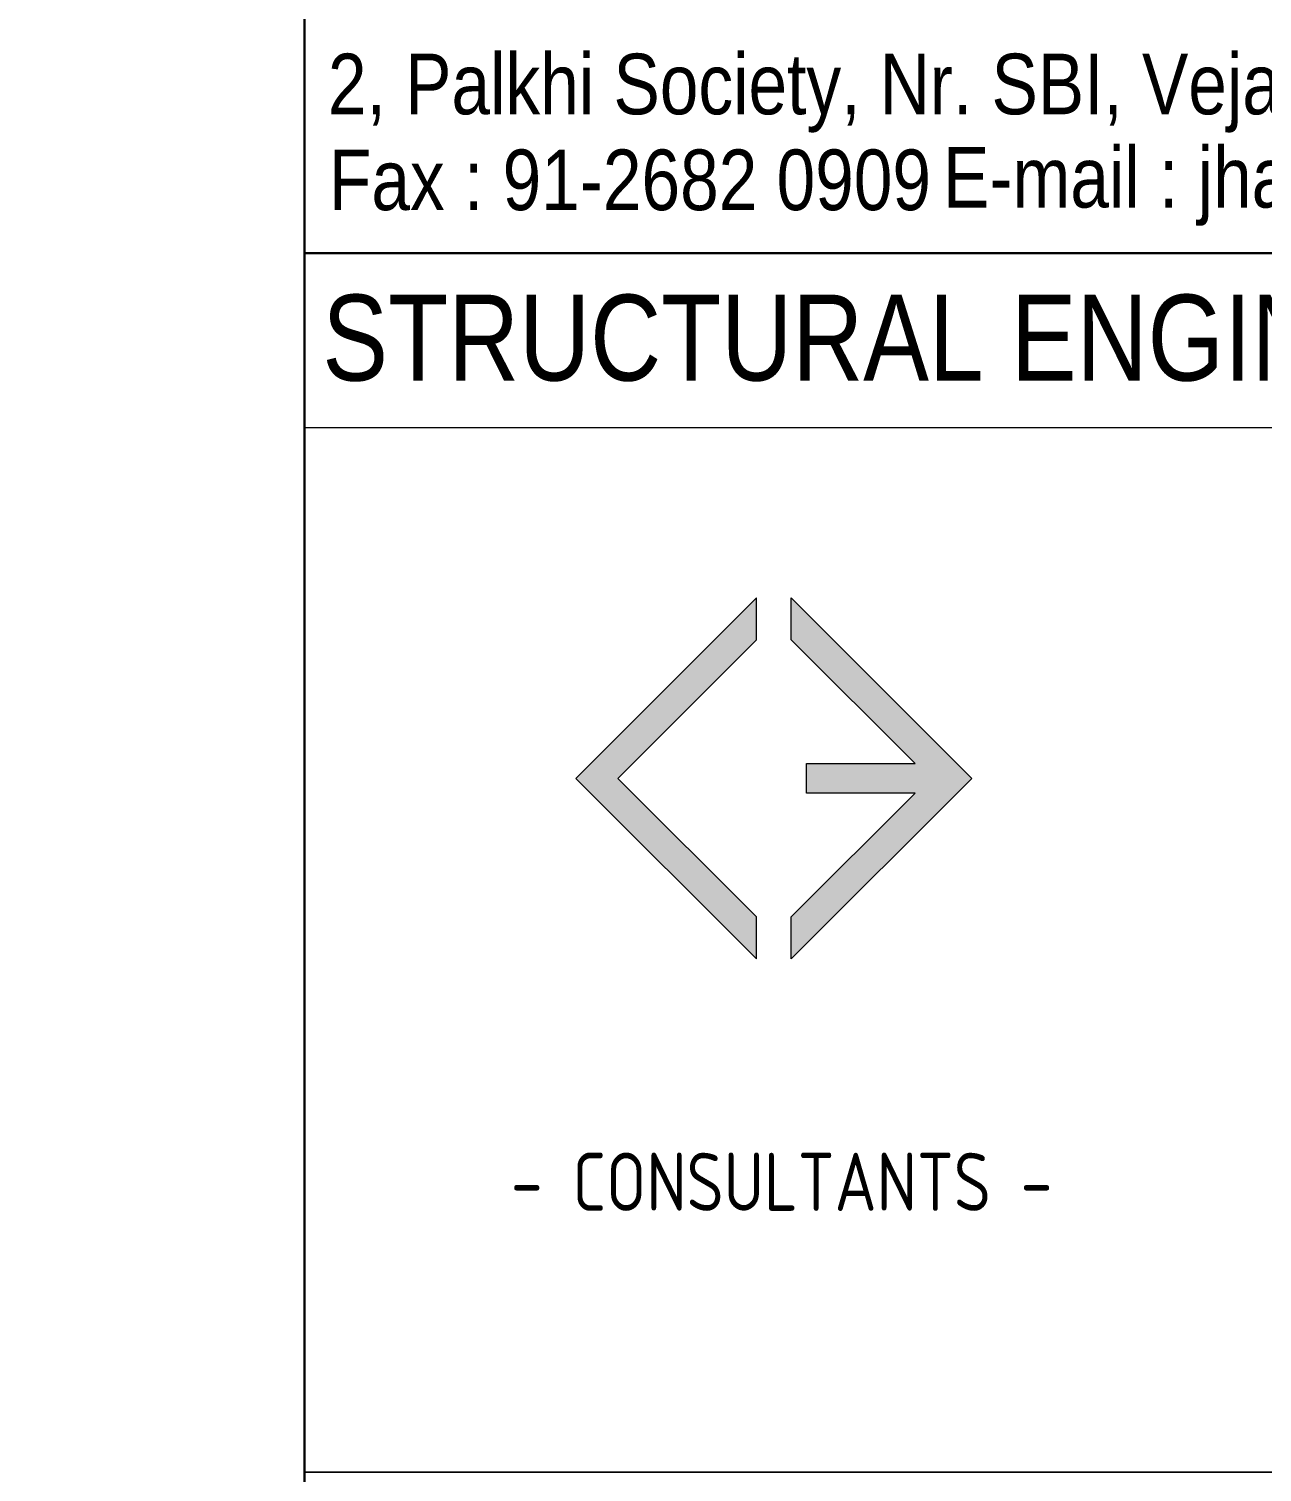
# Model space of a CAD drawing. Header units: millimetres. Extents: x 1112055 to 3390982, y -148532 to 766891.
# Drawn here: x 2365197 to 2370397, y 319125 to 325210 of the extents above; entities that cross this region are included whole.
import ezdxf

# ---------------------------------------------------------------- set-up
doc = ezdxf.new("R2010")
doc.units = ezdxf.units.MM
doc.layers.add('B TITLE BLOCK', color=250, linetype='Continuous', lineweight=0)
doc.layers.add('P_TITLE BLOCK TEXT', color=7, linetype='Continuous', lineweight=9)
doc.layers.add('FORMAT TEXT', color=7, linetype='Continuous')
doc.styles.add('SWINC', font='swissc.ttf')

msp = doc.modelspace()

# ---------------------------------------------------------------- hatches: boundary and pattern name
at = {"layer": 'B TITLE BLOCK', "linetype": 'Continuous', "lineweight": 0}
h = msp.add_hatch(color=251, dxfattribs=at)
h.dxf.hatch_style = 1
h.paths.add_polyline_path([(2367680.374742848, 322050.0636048684), (2368264.665813248, 322634.3546752689), (2368264.665813248, 322810.8577293462), (2367503.87168877, 322050.0636048684), (2368264.665813248, 321289.2694803904), (2368264.665813248, 321465.772534454)])
h = msp.add_hatch(color=251, dxfattribs=at)
h.dxf.hatch_style = 1
h.paths.add_polyline_path([(2368476.640887176, 322112.4668580862), (2368476.640887176, 321987.6603516507), (2368933.943304485, 321987.6603516507), (2368412.055487289, 321465.772534454), (2368412.055487289, 321289.2694803904), (2369172.849611767, 322050.0636048684), (2368412.055487289, 322810.8577293462), (2368412.055487289, 322634.3546752689), (2368933.943304485, 322112.4668580862)])

# ---------------------------------------------------------------- linework, layer by layer
at = {"layer": 'B TITLE BLOCK', "color": 250, "lineweight": 0}
for p, q in [((2378433.023316127, 323527.7196669165), (2366359.829623605, 323527.7196669165)), ((2378433.023316127, 319124.6480679259), (2366359.829623605, 319124.6480679259)), ((2366359.829623605, 319124.6480679259), (2378433.023316127, 319124.6480679259)), ((2366359.829623605, 319124.6480679259), (2378433.023316127, 319124.6480679259))]:
    msp.add_line(p, q, dxfattribs=at)
at = {"layer": 'B TITLE BLOCK', "color": 250, "lineweight": 0, "const_width": 10.06687975374391}
for points in [[(2366359.829623605, 305452.4337778781), (2378433.023316127, 305452.4337778781), (2378433.023316127, 383882.1777064981), (2366359.829623605, 383882.1777064981)], [(2378433.023316127, 305452.4337778781), (2366359.829623605, 305452.4337778781), (2366359.829623605, 328480.375587992), (2378433.023316127, 328480.375587992)]]:
    msp.add_lwpolyline(points, close=True, dxfattribs=at)
msp.add_lwpolyline([(2366359.829623605, 324264.4032119612), (2378433.023316127, 324264.4032119612)], dxfattribs=at)
at = {"layer": 'B TITLE BLOCK', "color": 251, "linetype": 'Continuous', "lineweight": 0}
for points in [[(2367503.766298305, 322050.168995331), (2368264.665813248, 321289.2694803879), (2368264.665813248, 321465.7725344517), (2367680.374742848, 322050.0636048662), (2368264.665813248, 322634.3546752661), (2368264.665813248, 322810.857729344), (2367503.766298305, 322049.9582143871)], [(2369172.955002246, 322050.168995331), (2368412.055487289, 321289.2694803879), (2368412.055487289, 321465.7725344517), (2368933.943304485, 321987.6603516485), (2368476.640887176, 321987.6603516485), (2368476.640887176, 322112.466858084), (2368933.943304485, 322112.466858084), (2368412.055487289, 322634.3546752661), (2368412.055487289, 322810.857729344), (2369172.955002246, 322049.9582143871)]]:
    msp.add_lwpolyline(points, dxfattribs=at)

# ---------------------------------------------------------------- texts
at = {"layer": 'B TITLE BLOCK', "color": 251, "insert": (2368371.33731263, 320981.9442761045), "char_height": 306.256576715545, "attachment_point": 2, "style": 'SWINC'}
msp.add_mtext_dynamic_manual_height_columns('\\pxsm1,qj;{\\fBankGothic Lt BT|b0|i0|c0|p34;BHOOMI\\P\\ps*,q*;\\fGost|b0|i0|c0|p2;\\H0.8x;- CONSULTANTS -\\C1; }', width=800798.623165927, gutter_width=0, heights=[112641.4777977536], dxfattribs=at)
at = {"layer": 'FORMAT TEXT', "style": 'SWINC'}
msp.add_text('STRUCTURAL ENGINEERS', height=362.1958107754754, dxfattribs=at).set_placement((2366434.997211482, 323727.3275496775))
at = {"layer": 'P_TITLE BLOCK TEXT', "style": 'SWINC'}
for s, p in [('2, Palkhi Society, Nr. SBI, Vejalpur, Jivraj Park, Ahmedabad-380051', (2366458.537105412, 324850.2347039488)), ('Fax : 91-2682 0909', (2366462.840521591, 324446.0973174864)), ('E-mail : jhaveriassociates04@yahoo.co.in,', (2369052.17773109, 324457.0432516881))]:
    msp.add_text(s, height=255.4838700255835, dxfattribs=at).set_placement(p)

doc.saveas('drawing.dxf')
